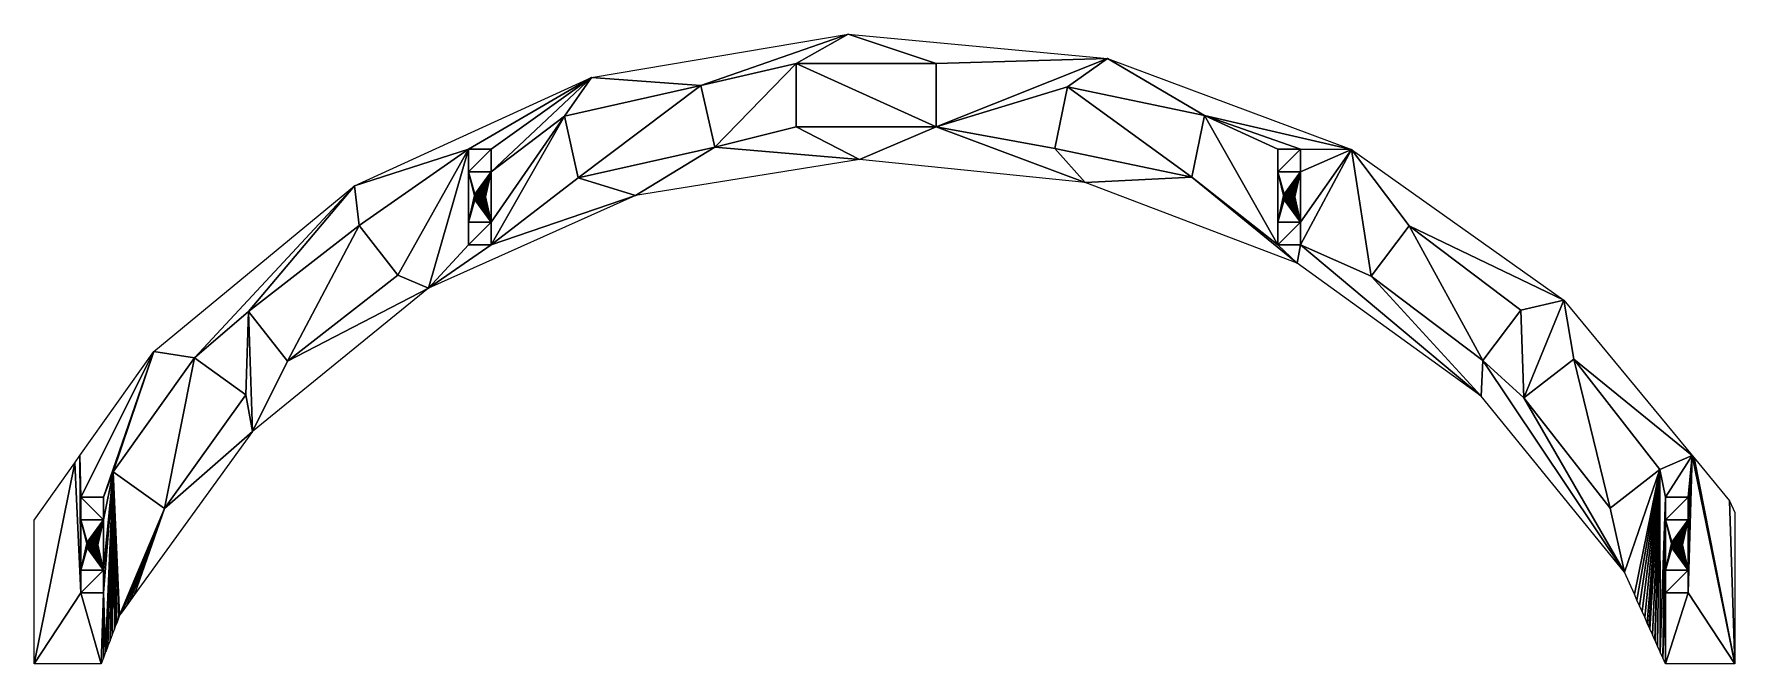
# Model space of a CAD drawing. Header units: metres. Extents: x -935 to 1842, y -1273 to 224.
# Drawn here: x 115.9 to 536.3, y -446.7 to -291 of the extents above; entities that cross this region are included whole.
import ezdxf

# ---------------------------------------------------------------- set-up
doc = ezdxf.new("R2010")
doc.units = ezdxf.units.M

msp = doc.modelspace()

# ---------------------------------------------------------------- meshes
at = {"layer": 'Group#14'}
mesh = msp.add_polyface(dxfattribs=at)
corners = [(223.3, -319.46), (253.65, -301.69), (228.9, -319.46), (228.9, -325.06), (246.98, -311.31), (228.9, -337.46), (228.9, -343.06), (280.74, -303.7), (317.11, -290.97), (304.3, -298.3), (284.17, -318.92), (304.3, -313.9), (213.4, -353.81), (264.57, -330.87), (250.41, -326.53), (319.93, -321.95), (225.74, -329.91), (226.1, -329.86), (226.47, -329.91), (226.8, -330.05), (227.09, -330.27), (227.32, -330.56), (227.39, -330.73), (227.45, -330.9), (227.5, -331.26), (225.4, -332.47), (225.74, -332.61), (226.1, -332.66), (226.47, -332.61), (226.8, -332.47), (227.09, -332.25), (227.32, -331.96), (227.45, -331.62)]
mesh.append_faces([[corners[k] for k in face] for face in [(0, 1, 2), (2, 1, 3), (5, 4, 6), (4, 1, 7), (7, 9, 10), (12, 6, 13), (14, 6, 4), (13, 10, 15), (16, 3, 17), (17, 3, 18), (18, 3, 19), (19, 3, 20), (20, 3, 21), (21, 3, 22), (22, 3, 23), (23, 3, 24)]], dxfattribs={"vtx0": -1, "vtx1": -1})
mesh.append_faces([[corners[k] for k in face] for face in [(3, 1, 4), (3, 4, 5), (7, 8, 9), (13, 6, 14), (15, 10, 11), (5, 24, 3)]], dxfattribs={"vtx0": -1, "vtx1": -1, "vtx2": -1})
mesh.append_faces([[corners[k] for k in face] for face in [(7, 1, 8), (10, 9, 11), (13, 14, 10), (5, 25, 26), (5, 26, 27), (5, 27, 28), (5, 28, 29), (5, 29, 30), (5, 30, 31), (5, 31, 32), (5, 32, 24)]], dxfattribs={"vtx0": -1, "vtx2": -1})
mesh = msp.add_polyface(dxfattribs=at)
corners = [(423.3, -325.06), (424.75, -330.9), (423.3, -337.46), (424.82, -330.73), (424.89, -330.56), (428.9, -325.06), (424.7, -331.26), (425.11, -330.27), (425.4, -330.05), (425.74, -329.91), (304.3, -298.3), (317.11, -290.97), (338.9, -298.3), (381.19, -297.04), (338.9, -313.9), (371.36, -304.01), (368.17, -319.28), (405.23, -311.09), (441.51, -319.49), (428.9, -319.46), (423.3, -319.46), (319.93, -321.95), (304.3, -313.9), (375.71, -327.67), (402.04, -326.36), (428.11, -347.63), (423.3, -343.06), (424.89, -331.96), (428.9, -337.46), (424.75, -331.62), (425.11, -332.25), (425.4, -332.47)]
mesh.append_faces([[corners[k] for k in face] for face in [(1, 0, 3), (3, 0, 4), (4, 5, 7), (7, 5, 8), (8, 5, 9), (10, 11, 12), (12, 13, 14), (15, 13, 17), (21, 14, 23), (23, 24, 25), (26, 0, 2), (2, 27, 28), (27, 2, 29), (29, 2, 6)]], dxfattribs={"vtx0": -1, "vtx1": -1})
mesh.append_faces([[corners[k] for k in face] for face in [(0, 1, 2), (14, 13, 15), (17, 18, 19), (23, 14, 16), (25, 24, 26), (26, 17, 20)]], dxfattribs={"vtx0": -1, "vtx1": -1, "vtx2": -1})
mesh.append_faces([[corners[k] for k in face] for face in [(4, 0, 5), (2, 1, 6), (12, 11, 13), (14, 15, 16), (17, 13, 18), (17, 19, 20), (21, 22, 14), (23, 16, 24), (26, 24, 17), (26, 20, 0), (28, 27, 30), (28, 30, 31)]], dxfattribs={"vtx0": -1, "vtx2": -1})
mesh = msp.add_polyface(dxfattribs=at)
corners = [(304.3, -298.3), (338.9, -313.9), (304.3, -313.9), (338.9, -298.3)]
mesh.append_faces([[corners[k] for k in face] for face in [(0, 1, 2), (1, 0, 3)]], dxfattribs={"vtx0": -1})
mesh = msp.add_polyface(dxfattribs=at)
corners = [(135.46, -399.18), (145.52, -369.49), (155.61, -371.05), (195.12, -328.47), (168.94, -359.54), (168.29, -380.13), (196.24, -338.28), (223.3, -319.46), (253.65, -301.69), (205.82, -350.59), (213.4, -353.81), (228.9, -343.06), (223.3, -343.06), (223.3, -325.06), (223.3, -337.46), (224.75, -330.9), (224.89, -330.56), (228.9, -325.06), (224.7, -331.26), (225.11, -330.27), (225.4, -330.05), (225.74, -329.91), (224.89, -331.96), (228.9, -337.46), (224.82, -331.79), (224.75, -331.62), (225.11, -332.25), (225.4, -332.47), (140.78, -429.52), (148.15, -408.27), (169.91, -389.21), (178.52, -371.85)]
mesh.append_faces([[corners[k] for k in face] for face in [(0, 1, 2), (2, 4, 5), (4, 3, 6), (6, 7, 9), (11, 10, 12), (12, 13, 14), (15, 13, 16), (16, 17, 19), (19, 17, 20), (20, 17, 21), (14, 22, 23), (22, 14, 24), (24, 14, 25), (25, 14, 18), (28, 29, 30), (30, 31, 10)]], dxfattribs={"vtx0": -1, "vtx1": -1})
mesh.append_faces([[corners[k] for k in face] for face in [(2, 3, 4), (6, 3, 7), (9, 7, 10), (12, 10, 7), (13, 15, 14), (30, 5, 4)]], dxfattribs={"vtx0": -1, "vtx1": -1, "vtx2": -1})
mesh.append_faces([[corners[k] for k in face] for face in [(2, 1, 3), (7, 3, 8), (12, 7, 13), (16, 13, 17), (14, 15, 18), (23, 22, 26), (23, 26, 27), (30, 29, 5), (30, 4, 31), (10, 31, 9)]], dxfattribs={"vtx0": -1, "vtx2": -1})
mesh = msp.add_polyface(dxfattribs=at)
corners = [(280.74, -303.7), (250.41, -326.53), (246.98, -311.31), (284.17, -318.92)]
mesh.append_faces([[corners[k] for k in face] for face in [(0, 1, 2), (1, 0, 3)]], dxfattribs={"vtx0": -1})
mesh = msp.add_polyface(dxfattribs=at)
corners = [(371.36, -304.01), (402.04, -326.36), (368.17, -319.28), (405.23, -311.09)]
mesh.append_faces([[corners[k] for k in face] for face in [(0, 1, 2), (1, 0, 3)]], dxfattribs={"vtx0": -1})
mesh = msp.add_polyface(dxfattribs=at)
corners = [(228.9, -319.46), (223.3, -325.06), (223.3, -319.46), (228.9, -325.06)]
mesh.append_faces([[corners[k] for k in face] for face in [(0, 1, 2), (1, 0, 3)]], dxfattribs={"vtx0": -1})
mesh = msp.add_polyface(dxfattribs=at)
corners = [(428.9, -319.46), (423.3, -325.06), (423.3, -319.46), (428.9, -325.06)]
mesh.append_faces([[corners[k] for k in face] for face in [(0, 1, 2), (1, 0, 3)]], dxfattribs={"vtx0": -1})
mesh = msp.add_polyface(dxfattribs=at)
corners = [(441.51, -319.49), (455.8, -338.36), (446.39, -350.8), (493.97, -356.78), (483.4, -359.23), (484.15, -380.94), (496.44, -371.34), (425.74, -329.91), (428.9, -325.06), (426.1, -329.86), (426.47, -329.91), (426.8, -330.05), (427.09, -330.27), (427.32, -330.56), (427.45, -330.9), (427.5, -331.26), (428.9, -319.46), (428.9, -337.46), (428.9, -343.06), (428.11, -347.63), (423.3, -343.06), (473.56, -380.47), (473.99, -371.67), (508.96, -423.96), (425.4, -332.47), (425.74, -332.61), (426.1, -332.66), (426.47, -332.61), (426.8, -332.47), (427.09, -332.25), (427.32, -331.96), (427.39, -331.79), (427.45, -331.62)]
mesh.append_faces([[corners[k] for k in face] for face in [(1, 3, 4), (5, 3, 6), (7, 8, 9), (9, 8, 10), (10, 8, 11), (11, 8, 12), (12, 8, 13), (13, 8, 14), (14, 8, 15), (16, 0, 8), (17, 0, 18), (19, 18, 21), (21, 22, 23)]], dxfattribs={"vtx0": -1, "vtx1": -1})
mesh.append_faces([[corners[k] for k in face] for face in [(4, 3, 5), (8, 0, 17), (21, 18, 2), (2, 18, 0), (23, 22, 5), (17, 15, 8)]], dxfattribs={"vtx0": -1, "vtx1": -1, "vtx2": -1})
mesh.append_faces([[corners[k] for k in face] for face in [(0, 1, 2), (1, 0, 3), (19, 20, 18), (21, 2, 22), (5, 22, 4), (17, 24, 25), (17, 25, 26), (17, 26, 27), (17, 27, 28), (17, 28, 29), (17, 29, 30), (17, 30, 31), (17, 31, 32), (17, 32, 15)]], dxfattribs={"vtx0": -1, "vtx2": -1})
mesh = msp.add_polyface(dxfattribs=at)
corners = [(224.75, -330.9), (224.75, -331.62), (224.7, -331.26), (224.89, -330.56), (224.82, -331.79), (224.89, -331.96), (225.11, -330.27), (225.11, -332.25), (225.4, -330.05), (225.4, -332.47), (225.74, -329.91), (225.74, -332.61), (226.1, -329.86), (226.1, -332.66), (226.47, -329.91), (226.47, -332.61), (226.8, -330.05), (226.8, -332.47), (227.09, -332.25), (227.09, -330.27), (227.32, -330.56), (227.32, -331.96), (227.39, -330.73), (227.45, -331.62), (227.45, -330.9), (227.5, -331.26)]
mesh.append_faces([[corners[k] for k in face] for face in [(0, 1, 2), (23, 24, 25)]], dxfattribs={"vtx0": -1})
mesh.append_faces([[corners[k] for k in face] for face in [(1, 3, 4), (4, 3, 5), (5, 6, 7), (7, 8, 9), (9, 10, 11), (11, 12, 13), (13, 14, 15), (15, 16, 17), (17, 16, 18), (18, 20, 21), (21, 22, 23)]], dxfattribs={"vtx0": -1, "vtx1": -1})
mesh.append_faces([[corners[k] for k in face] for face in [(1, 0, 3), (5, 3, 6), (7, 6, 8), (9, 8, 10), (11, 10, 12), (13, 12, 14), (15, 14, 16), (18, 16, 19), (18, 19, 20), (21, 20, 22), (23, 22, 24)]], dxfattribs={"vtx0": -1, "vtx2": -1})
mesh = msp.add_polyface(dxfattribs=at)
corners = [(424.75, -330.9), (424.75, -331.62), (424.7, -331.26), (424.82, -330.73), (424.89, -331.96), (424.89, -330.56), (425.11, -332.25), (425.11, -330.27), (425.4, -330.05), (425.4, -332.47), (425.74, -329.91), (425.74, -332.61), (426.1, -329.86), (426.1, -332.66), (426.47, -329.91), (426.47, -332.61), (426.8, -330.05), (426.8, -332.47), (427.09, -332.25), (427.09, -330.27), (427.32, -330.56), (427.32, -331.96), (427.45, -330.9), (427.39, -331.79), (427.45, -331.62), (427.5, -331.26)]
mesh.append_faces([[corners[k] for k in face] for face in [(0, 1, 2), (24, 22, 25)]], dxfattribs={"vtx0": -1})
mesh.append_faces([[corners[k] for k in face] for face in [(1, 3, 4), (4, 5, 6), (6, 8, 9), (9, 10, 11), (11, 12, 13), (13, 14, 15), (15, 16, 17), (17, 16, 18), (18, 20, 21), (21, 22, 23), (23, 22, 24)]], dxfattribs={"vtx0": -1, "vtx1": -1})
mesh.append_faces([[corners[k] for k in face] for face in [(1, 0, 3), (4, 3, 5), (6, 5, 7), (6, 7, 8), (9, 8, 10), (11, 10, 12), (13, 12, 14), (15, 14, 16), (18, 16, 19), (18, 19, 20), (21, 20, 22)]], dxfattribs={"vtx0": -1, "vtx2": -1})
mesh = msp.add_polyface(dxfattribs=at)
corners = [(196.24, -338.28), (178.52, -371.85), (168.94, -359.54), (205.82, -350.59)]
mesh.append_faces([[corners[k] for k in face] for face in [(0, 1, 2), (1, 0, 3)]], dxfattribs={"vtx0": -1})
mesh = msp.add_polyface(dxfattribs=at)
corners = [(228.9, -337.46), (223.3, -343.06), (223.3, -337.46), (228.9, -343.06)]
mesh.append_faces([[corners[k] for k in face] for face in [(0, 1, 2), (1, 0, 3)]], dxfattribs={"vtx0": -1})
mesh = msp.add_polyface(dxfattribs=at)
corners = [(428.9, -337.46), (423.3, -343.06), (423.3, -337.46), (428.9, -343.06)]
mesh.append_faces([[corners[k] for k in face] for face in [(0, 1, 2), (1, 0, 3)]], dxfattribs={"vtx0": -1})
mesh = msp.add_polyface(dxfattribs=at)
corners = [(455.8, -338.36), (473.99, -371.67), (446.39, -350.8), (483.4, -359.23)]
mesh.append_faces([[corners[k] for k in face] for face in [(0, 1, 2), (1, 0, 3)]], dxfattribs={"vtx0": -1})
mesh = msp.add_polyface(dxfattribs=at)
corners = [(519.14, -411.07), (520.59, -416.9), (519.14, -423.47), (520.73, -416.57), (524.74, -411.07), (520.54, -417.27), (520.95, -416.28), (521.24, -416.05), (521.58, -415.91), (521.94, -415.87), (522.3, -415.91), (522.64, -416.05), (522.93, -416.28), (523.15, -416.57), (523.29, -416.9), (523.34, -417.27), (496.44, -371.34), (493.97, -356.78), (525.73, -395.19), (517.75, -398.6), (519.14, -405.47), (517.8, -443.68), (524.74, -405.47), (524.74, -423.47), (524.74, -429.07), (519.14, -429.07), (536.3, -446.7), (526.2, -395.76), (534.98, -406.38), (520.59, -417.63), (523.15, -417.96), (523.29, -417.63), (508.96, -423.96), (484.15, -380.94), (505.45, -408.21), (511.44, -429.48), (512.07, -430.9)]
mesh.append_faces([[corners[k] for k in face] for face in [(1, 0, 3), (3, 4, 6), (6, 4, 7), (7, 4, 8), (8, 4, 9), (9, 4, 10), (10, 4, 11), (11, 4, 12), (12, 4, 13), (13, 4, 14), (14, 4, 15), (16, 18, 19), (20, 18, 22), (22, 18, 4), (23, 18, 24), (29, 2, 5), (32, 19, 35), (35, 19, 36)]], dxfattribs={"vtx0": -1, "vtx1": -1})
mesh.append_faces([[corners[k] for k in face] for face in [(0, 1, 2), (19, 18, 20), (19, 20, 21), (4, 18, 23), (23, 15, 4)]], dxfattribs={"vtx0": -1, "vtx1": -1, "vtx2": -1})
mesh.append_faces([[corners[k] for k in face] for face in [(3, 0, 4), (2, 1, 5), (16, 17, 18), (25, 20, 0), (26, 18, 27), (26, 27, 28), (23, 30, 31), (23, 31, 15), (32, 33, 34), (32, 34, 19)]], dxfattribs={"vtx0": -1, "vtx2": -1})
mesh = msp.add_polyface(dxfattribs=at)
corners = [(127.25, -395.2), (127.49, -405.47), (127.49, -411.07), (145.52, -369.49), (133.09, -405.47), (135.46, -399.18), (133.09, -411.07), (133.09, -423.47), (133.09, -429.07), (133.61, -443.73), (133.64, -443.67), (134.16, -442.31), (134.18, -442.25), (134.7, -440.89), (134.72, -440.83), (135.24, -439.47), (135.26, -439.41), (135.8, -437.99), (136, -437.47), (136.34, -436.57), (136.88, -435.15), (137.07, -434.66), (148.15, -408.27), (137.71, -433.78), (138.73, -432.36), (139.76, -430.94), (140.78, -429.52), (128.94, -416.9), (127.49, -423.47), (129.08, -416.57), (128.89, -417.27), (129.3, -416.28), (129.59, -416.05), (129.93, -415.91), (130.29, -415.87), (130.65, -415.91), (130.99, -416.05), (131.13, -416.16), (131.28, -416.28), (131.5, -416.57), (131.64, -416.9), (131.69, -417.27), (126, -396.95), (115.91, -446.7), (115.91, -411.15), (127.49, -429.07), (132.48, -446.7), (133.07, -445.15), (129.08, -417.96), (128.94, -417.63), (129.3, -418.25), (129.45, -418.37), (129.59, -418.48), (129.93, -418.62), (130.29, -418.66), (130.65, -418.62), (130.99, -418.48), (131.28, -418.25), (131.5, -417.96), (131.64, -417.63)]
mesh.append_faces([[corners[k] for k in face] for face in [(42, 43, 44)]], dxfattribs={"vtx0": -1})
mesh.append_faces([[corners[k] for k in face] for face in [(1, 3, 4), (4, 5, 6), (7, 5, 8), (9, 5, 10), (10, 5, 11), (11, 5, 12), (12, 5, 13), (13, 5, 14), (14, 5, 15), (15, 5, 16), (17, 5, 18), (18, 5, 19), (19, 5, 20), (20, 5, 21), (21, 22, 23), (23, 22, 24), (24, 22, 25), (25, 22, 26), (27, 2, 29), (29, 6, 31), (31, 6, 32), (32, 6, 33), (33, 6, 34), (34, 6, 35), (35, 6, 36), (36, 6, 37), (37, 6, 38), (38, 6, 39), (39, 6, 40), (40, 6, 41), (43, 45, 46), (45, 2, 28), (46, 8, 47), (47, 8, 9), (28, 48, 7), (48, 28, 49), (49, 28, 30)]], dxfattribs={"vtx0": -1, "vtx1": -1})
mesh.append_faces([[corners[k] for k in face] for face in [(4, 3, 5), (6, 5, 7), (8, 5, 9), (2, 27, 28), (43, 42, 45), (45, 0, 2), (7, 41, 6)]], dxfattribs={"vtx0": -1, "vtx1": -1, "vtx2": -1})
mesh.append_faces([[corners[k] for k in face] for face in [(0, 1, 2), (1, 0, 3), (5, 17, 16), (21, 5, 22), (29, 2, 6), (28, 27, 30), (45, 42, 0), (46, 45, 8), (7, 48, 50), (7, 50, 51), (7, 51, 52), (7, 52, 53), (7, 53, 54), (7, 54, 55), (7, 55, 56), (7, 56, 57), (7, 57, 58), (7, 58, 59), (7, 59, 41)]], dxfattribs={"vtx0": -1, "vtx2": -1})
mesh = msp.add_polyface(dxfattribs=at)
corners = [(155.61, -371.05), (148.15, -408.27), (135.46, -399.18), (168.29, -380.13)]
mesh.append_faces([[corners[k] for k in face] for face in [(0, 1, 2), (1, 0, 3)]], dxfattribs={"vtx0": -1})
mesh = msp.add_polyface(dxfattribs=at)
corners = [(496.44, -371.34), (505.45, -408.21), (484.15, -380.94), (517.75, -398.6)]
mesh.append_faces([[corners[k] for k in face] for face in [(0, 1, 2), (1, 0, 3)]], dxfattribs={"vtx0": -1})
mesh = msp.add_polyface(dxfattribs=at)
corners = [(517.8, -443.68), (519.14, -405.47), (517.83, -443.74), (518.47, -445.16), (519.14, -429.07), (519.15, -446.7), (519.14, -411.07), (519.14, -423.47), (524.74, -429.07), (536.3, -446.7), (525.73, -395.19), (534.98, -406.38), (536.3, -409.26), (520.73, -417.96), (524.74, -423.47), (520.59, -417.63), (520.95, -418.25), (521.24, -418.48), (521.58, -418.62), (521.94, -418.66), (522.3, -418.62), (522.64, -418.48), (522.93, -418.25), (523.15, -417.96), (512.07, -430.9), (517.75, -398.6), (512.71, -432.32), (513.35, -433.74), (513.98, -435.16), (514.62, -436.58), (515.02, -437.48), (515.26, -438), (515.89, -439.42), (515.92, -439.48), (516.53, -440.84), (516.56, -440.9), (517.17, -442.26), (517.19, -442.32)]
mesh.append_faces([[corners[k] for k in face] for face in [(9, 11, 12)]], dxfattribs={"vtx0": -1})
mesh.append_faces([[corners[k] for k in face] for face in [(0, 1, 2), (2, 1, 3), (3, 4, 5), (4, 6, 7), (5, 8, 9), (7, 13, 14), (13, 7, 15), (24, 25, 26), (26, 25, 27), (27, 25, 28), (28, 25, 29), (29, 25, 30), (30, 25, 31), (31, 25, 32), (32, 25, 33), (33, 25, 34), (34, 25, 35), (35, 25, 36), (36, 25, 37), (37, 25, 0)]], dxfattribs={"vtx0": -1, "vtx1": -1})
mesh.append_faces([[corners[k] for k in face] for face in [(4, 3, 1), (9, 8, 10)]], dxfattribs={"vtx0": -1, "vtx1": -1, "vtx2": -1})
mesh.append_faces([[corners[k] for k in face] for face in [(5, 4, 8), (14, 13, 16), (14, 16, 17), (14, 17, 18), (14, 18, 19), (14, 19, 20), (14, 20, 21), (14, 21, 22), (14, 22, 23)]], dxfattribs={"vtx0": -1, "vtx2": -1})
mesh = msp.add_polyface(dxfattribs=at)
corners = [(127.49, -405.47), (133.09, -411.07), (127.49, -411.07), (133.09, -405.47)]
mesh.append_faces([[corners[k] for k in face] for face in [(0, 1, 2), (1, 0, 3)]], dxfattribs={"vtx0": -1})
mesh = msp.add_polyface(dxfattribs=at)
corners = [(524.74, -405.47), (519.14, -411.07), (519.14, -405.47), (524.74, -411.07)]
mesh.append_faces([[corners[k] for k in face] for face in [(0, 1, 2), (1, 0, 3)]], dxfattribs={"vtx0": -1})
mesh = msp.add_polyface(dxfattribs=at)
corners = [(128.94, -416.9), (128.94, -417.63), (128.89, -417.27), (129.08, -416.57), (129.08, -417.96), (129.3, -418.25), (129.3, -416.28), (129.59, -416.05), (129.45, -418.37), (129.59, -418.48), (129.93, -418.62), (129.93, -415.91), (130.29, -415.87), (130.29, -418.66), (130.65, -415.91), (130.65, -418.62), (130.99, -416.05), (130.99, -418.48), (131.13, -416.16), (131.28, -418.25), (131.28, -416.28), (131.5, -416.57), (131.5, -417.96), (131.64, -416.9), (131.64, -417.63), (131.69, -417.27)]
mesh.append_faces([[corners[k] for k in face] for face in [(0, 1, 2), (24, 23, 25)]], dxfattribs={"vtx0": -1})
mesh.append_faces([[corners[k] for k in face] for face in [(1, 3, 4), (4, 3, 5), (5, 7, 8), (8, 7, 9), (9, 7, 10), (10, 12, 13), (13, 14, 15), (15, 16, 17), (17, 18, 19), (19, 21, 22), (22, 23, 24)]], dxfattribs={"vtx0": -1, "vtx1": -1})
mesh.append_faces([[corners[k] for k in face] for face in [(1, 0, 3), (5, 3, 6), (5, 6, 7), (10, 7, 11), (10, 11, 12), (13, 12, 14), (15, 14, 16), (17, 16, 18), (19, 18, 20), (19, 20, 21), (22, 21, 23)]], dxfattribs={"vtx0": -1, "vtx2": -1})
mesh = msp.add_polyface(dxfattribs=at)
corners = [(520.59, -416.9), (520.59, -417.63), (520.54, -417.27), (520.73, -416.57), (520.73, -417.96), (520.95, -416.28), (520.95, -418.25), (521.24, -416.05), (521.24, -418.48), (521.58, -418.62), (521.58, -415.91), (521.94, -415.87), (521.94, -418.66), (522.3, -415.91), (522.3, -418.62), (522.64, -416.05), (522.64, -418.48), (522.93, -416.28), (522.93, -418.25), (523.15, -416.57), (523.15, -417.96), (523.29, -416.9), (523.29, -417.63), (523.34, -417.27)]
mesh.append_faces([[corners[k] for k in face] for face in [(0, 1, 2), (22, 21, 23)]], dxfattribs={"vtx0": -1})
mesh.append_faces([[corners[k] for k in face] for face in [(1, 3, 4), (4, 5, 6), (6, 7, 8), (8, 7, 9), (9, 11, 12), (12, 13, 14), (14, 15, 16), (16, 17, 18), (18, 19, 20), (20, 21, 22)]], dxfattribs={"vtx0": -1, "vtx1": -1})
mesh.append_faces([[corners[k] for k in face] for face in [(1, 0, 3), (4, 3, 5), (6, 5, 7), (9, 7, 10), (9, 10, 11), (12, 11, 13), (14, 13, 15), (16, 15, 17), (18, 17, 19), (20, 19, 21)]], dxfattribs={"vtx0": -1, "vtx2": -1})
mesh = msp.add_polyface(dxfattribs=at)
corners = [(133.09, -423.47), (127.49, -429.07), (127.49, -423.47), (133.09, -429.07)]
mesh.append_faces([[corners[k] for k in face] for face in [(0, 1, 2), (1, 0, 3)]], dxfattribs={"vtx0": -1})
mesh = msp.add_polyface(dxfattribs=at)
corners = [(524.74, -423.47), (519.14, -429.07), (519.14, -423.47), (524.74, -429.07)]
mesh.append_faces([[corners[k] for k in face] for face in [(0, 1, 2), (1, 0, 3)]], dxfattribs={"vtx0": -1})

doc.saveas('drawing.dxf')
